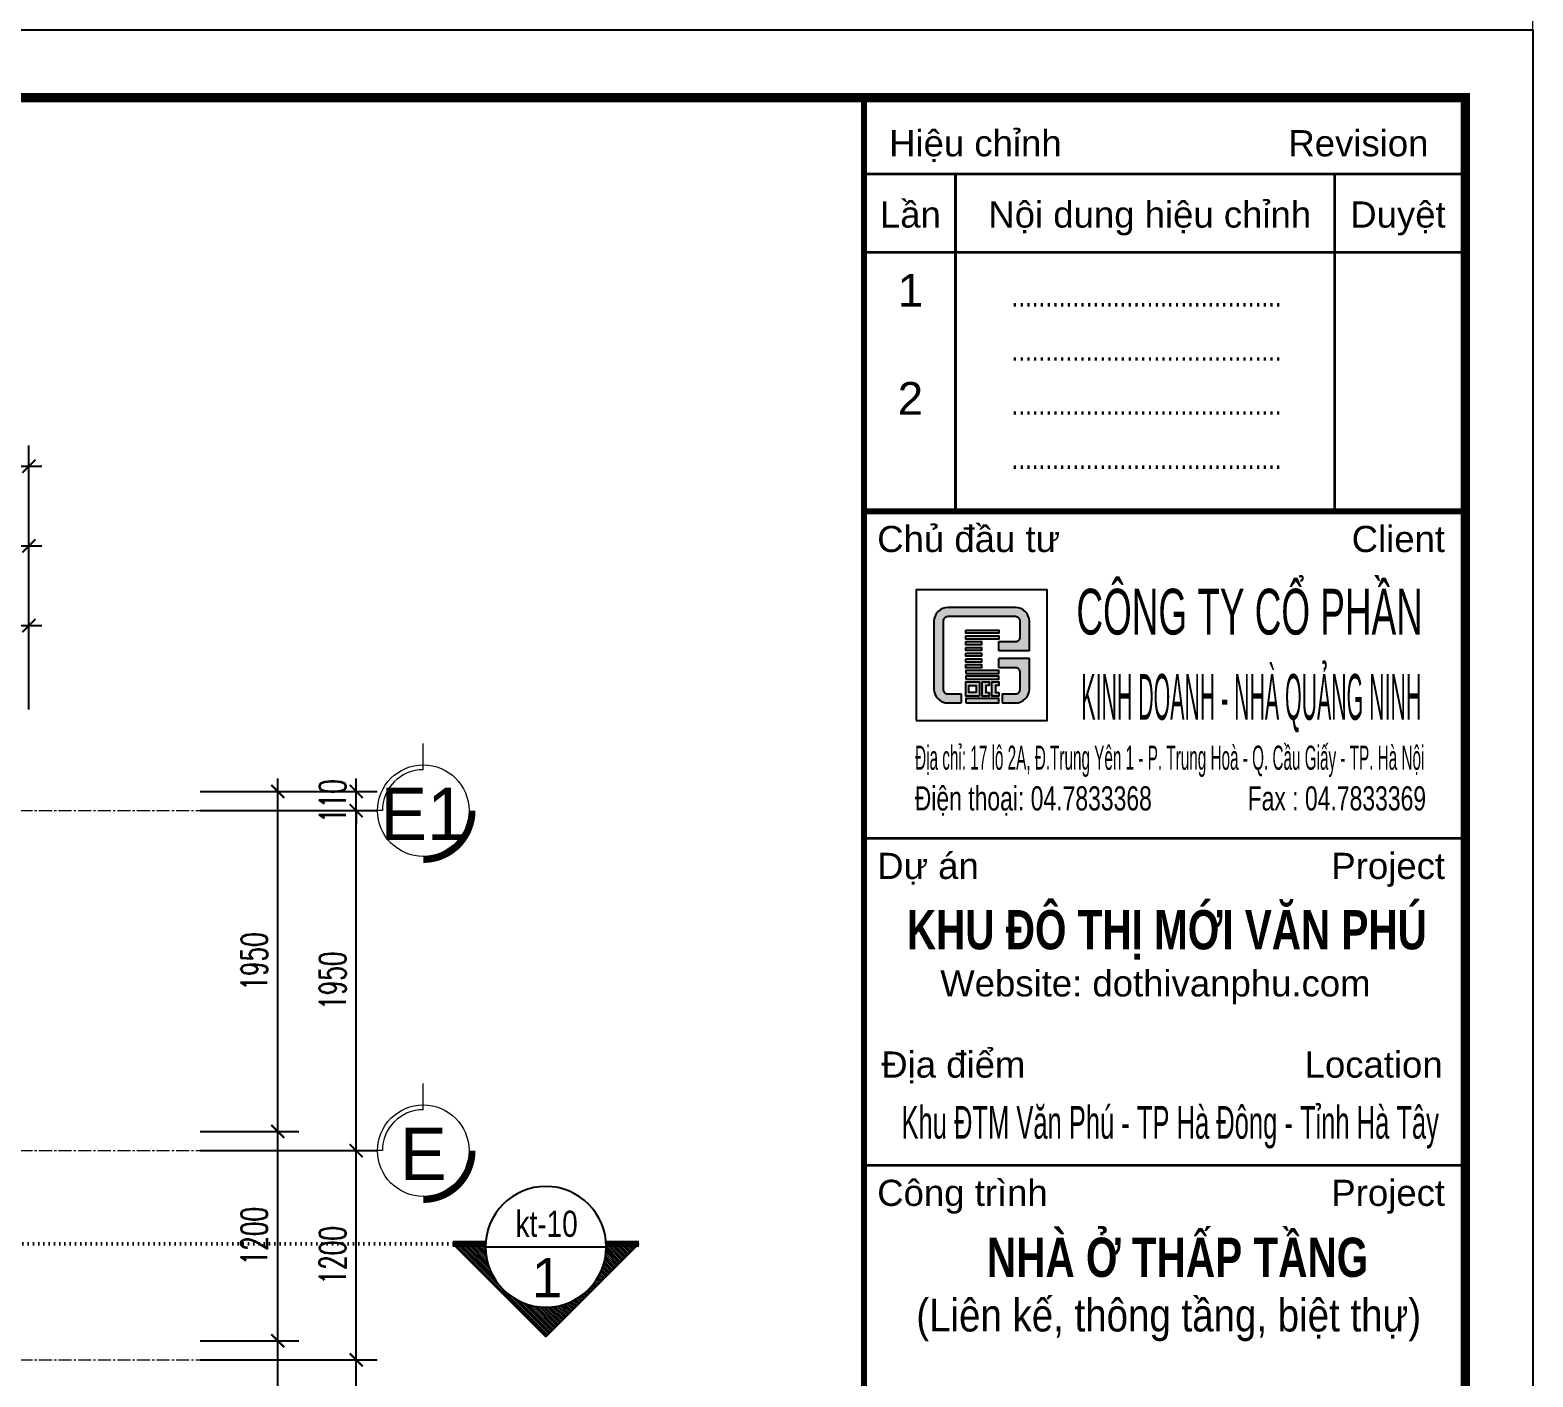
# Model space of a CAD drawing. Header units: millimetres. Extents: x -229618 to 2906, y -178063 to 96806.
# Drawn here: x -194736 to -186113, y -51996 to -44272 of the extents above; entities that cross this region are included whole.
import ezdxf
from ezdxf.enums import TextEntityAlignment as Align

# ---------------------------------------------------------------- set-up
doc = ezdxf.new("R2010")
doc.units = ezdxf.units.MM
doc.header["$LTSCALE"] = 200
doc.header["$MEASUREMENT"] = 0
doc.header["$PDMODE"] = 3
doc.header["$PDSIZE"] = 50
for name, pattern in [('ACAD_ISO07W100', [3, 0, -3]), ('CENTER2', [1.125, 0.75, -0.125, 0.125, -0.125]), ('HIDDEN2', [0.1875, 0.125, -0.0625])]:
    doc.linetypes.add(name, pattern=pattern)
doc.layers.get('0').update_dxf_attribs({"color": 95, "linetype": 'CONTINUOUS'})
doc.layers.get('DEFPOINTS').update_dxf_attribs({"linetype": 'CONTINUOUS'})
for name, color, linetype, lineweight in [('cat', 1, 'CONTINUOUS', 40), ('hatch', 250, 'CONTINUOUS', 5), ('KH cat', 2, 'HIDDEN2', 50), ('thay', 7, 'CONTINUOUS', 18), ('tim', 18, 'CENTER2', 9)]:
    doc.layers.add(name, color=color, linetype=linetype, lineweight=lineweight)
for name, color, linetype in [('DIM', 251, 'CONTINUOUS'), ('KHUNGTEN', 7, 'CONTINUOUS'), ('MANH', 9, 'CONTINUOUS'), ('TEXT', 33, 'CONTINUOUS')]:
    doc.layers.add(name, color=color, linetype=linetype)
doc.layers.add('in', color=203, linetype='CONTINUOUS', lineweight=5, plot=False)
doc.styles.add('Aria H B iso', font='Vharialb_0.ttf')
doc.styles.add('Aria H iso', font='Vharial_0.ttf')
doc.styles.add('Arial iso', font='vnarial_0.ttf')
doc.styles.add('Arial N  iso', font='vnarialn_0.ttf')
doc.styles.add('CHU HOA Day', font='Vharial_0.ttf')
doc.styles.add('CHUC HOA MANH', font='chhbg.shx', dxfattribs={"width": 0.8, "height": 250})
doc.styles.add('dam', font='Vhavanb_0.ttf', dxfattribs={"width": 0.9, "height": 450})
doc.styles.add('khung', font='Vhcentn_0.ttf')
doc.styles.add('NHO2', font='vncc-rms.shx', dxfattribs={"width": 0.65})
doc.styles.add('Scale', font='vnsimli.shx', dxfattribs={"width": 0.65, "bigfont": 'bigfont.shx'})
doc.dimstyles.new('Scale', dxfattribs={"dimscale": 75, "dimtxt": 2, "dimasz": 1, "dimexe": 1.6, "dimexo": 0, "dimgap": 0.8, "dimtad": 1, "dimdec": 0, "dimzin": 0, "dimdsep": 46, "dimtxsty": 'Scale', "dimblk": 'ARCHTICK', "dimcen": 0.1, "dimdle": 1, "dimclrd": 256, "dimclre": 256, "dimclrt": 3, "dimadec": 0, "dimazin": 0, "dimtfac": 1, "dimtdec": 0, "dimtix": 1, "dimtmove": 2, "dimatfit": 3, "dimldrblk": 'ARCHTICK', "dimfxl": 0, "dimtolj": 1, "dimtzin": 0, "dimarcsym": 0})

# ---------------------------------------------------------------- blocks, each defined once
blk = doc.blocks.new('LO GO NHA QUANG NINH')
at = {"layer": 'hatch', "lineweight": -2}
for points in [[(865, 759, 0.414214), (759, 865), (241, 865, 0.414214), (135, 759), (135, 500), (205, 500), (205, 759, -0.414214), (241, 795), (759, 795, -0.414214), (795, 759), (795, 640, -0.414214), (759, 604), (632, 604), (632, 533), (865, 533)], [(342, 205), (241, 205, -0.414214), (205, 241), (205, 500), (135, 500), (135, 241, 0.414214), (241, 135), (342, 135)], [(865, 474), (632, 474), (632, 404), (759, 404, -0.414214), (795, 368), (795, 241, -0.414214), (759, 205), (658, 205), (658, 135), (759, 135, 0.414214), (865, 241)]]:
    blk.add_hatch(color=32, dxfattribs=at).paths.add_polyline_path(points)
h = blk.add_hatch(color=32, dxfattribs=at)
h.paths.add_polyline_path([(378, 428), (499, 428), (499, 404), (378, 404)])
h.paths.add_polyline_path([(378, 472), (499, 472), (499, 448), (378, 448)])
h.paths.add_polyline_path([(378, 516), (499, 516), (499, 492), (378, 492)])
h.paths.add_polyline_path([(378, 560), (499, 560), (499, 536), (378, 536)])
h.paths.add_polyline_path([(378, 604), (499, 604), (499, 580), (378, 580)])
h.paths.add_polyline_path([(378, 648), (632, 648), (632, 624), (378, 624)])
h.paths.add_polyline_path([(378, 692), (632, 692), (632, 668), (378, 668)])
h = blk.add_hatch(color=32, dxfattribs=at)
h.paths.add_polyline_path([(378, 316), (632, 316), (632, 340), (378, 340)])
h.paths.add_polyline_path([(378, 360), (632, 360), (632, 384), (378, 384)])
h.paths.add_polyline_path([(632, 216), (632, 188), (578, 188), (578, 296), (632, 296), (632, 268), (606, 268), (606, 216)])
h.paths.add_polyline_path([(558, 216), (558, 188), (503, 188), (503, 296), (558, 296), (558, 268), (532, 268), (532, 216)])
h.paths.add_polyline_path([(458, 216), (403, 216), (403, 268), (458, 268)], flags=16)
h.paths.add_polyline_path([(483, 188), (378, 188), (378, 296), (483, 296)])
h.paths.add_polyline_path([(378, 135), (632, 135), (632, 168), (378, 168)])
for p, q in [((632, 533), (632, 604)), ((865, 533), (632, 533)), ((865, 474), (632, 474)), ((632, 404), (632, 474)), ((342, 205), (342, 135)), ((658, 205), (658, 135))]:
    blk.add_line(p, q, dxfattribs=at)
for points in [[(865, 533), (865, 759, 0.414214), (759, 865), (241, 865, 0.414214), (135, 759), (135, 241, 0.414214), (241, 135), (342, 135)], [(632, 604), (759, 604, 0.414214), (795, 640), (795, 759, 0.414214), (759, 795), (241, 795, 0.414214), (205, 759), (205, 241, 0.414214), (241, 205), (342, 205)], [(658, 135), (759, 135, 0.414214), (865, 241), (865, 474)], [(658, 205), (759, 205, 0.414214), (795, 241), (795, 368, 0.414214), (759, 404), (632, 404)]]:
    blk.add_lwpolyline(points, format="xyb", dxfattribs=at)
for points in [[(378, 692), (632, 692), (632, 668), (378, 668)], [(378, 648), (632, 648), (632, 624), (378, 624)], [(378, 604), (499, 604), (499, 580), (378, 580)], [(378, 560), (499, 560), (499, 536), (378, 536)], [(378, 516), (499, 516), (499, 492), (378, 492)], [(378, 472), (499, 472), (499, 448), (378, 448)], [(378, 428), (499, 428), (499, 404), (378, 404)], [(378, 360), (632, 360), (632, 384), (378, 384)], [(378, 316), (632, 316), (632, 340), (378, 340)], [(483, 188), (378, 188), (378, 296), (483, 296)], [(458, 216), (403, 216), (403, 268), (458, 268)], [(378, 135), (632, 135), (632, 168), (378, 168)]]:
    blk.add_lwpolyline(points, close=True, dxfattribs=at)
for points in [[(558, 216), (558, 188), (503, 188), (503, 296), (558, 296), (558, 268), (532, 268), (532, 216), (558, 216)], [(632, 216), (632, 188), (578, 188), (578, 296), (632, 296), (632, 268), (606, 268), (606, 216), (632, 216)]]:
    blk.add_lwpolyline(points, dxfattribs=at)
at = {"layer": 'thay', "lineweight": -2}
blk.add_lwpolyline([(0, 0), (1000, 0), (1000, 1000), (0, 1000)], close=True, dxfattribs=at)
blk = doc.blocks.new('KhungA3')
at = {"layer": 'DEFPOINTS', "color": 8}
blk.add_lwpolyline([(-3.74, 3.81), (416.31, 3.81), (416.31, 300.81), (-3.74, 300.81)], close=True, dxfattribs=at)
at = {"layer": 'KHUNGTEN', "color": 4}
for points, const_width in [([(7.54, 8.99), (411.13, 8.99), (411.13, 295.64), (7.54, 295.64)], 0.724), ([(365.13, 295.64), (411.13, 295.64), (411.13, 8.99), (365.13, 8.99)], 0.466)]:
    blk.add_lwpolyline(points, close=True, dxfattribs=dict(at, const_width=const_width))
at = {"layer": 'KHUNGTEN', "color": 8, "const_width": 0.207}
for points in [[(365.13, 289.81), (411.13, 289.81)], [(372.13, 289.81), (372.13, 264.01)], [(401.13, 289.81), (401.13, 264.01)], [(365.13, 283.81), (411.13, 283.81)], [(365.13, 239.01), (411.13, 239.01)], [(365.13, 214.01), (411.13, 214.01)]]:
    blk.add_lwpolyline(points, dxfattribs=at)
at = {"layer": 'KHUNGTEN', "color": 4, "const_width": 0.466}
blk.add_lwpolyline([(365.13, 264.01), (411.13, 264.01)], dxfattribs=at)
at = {"layer": 'KHUNGTEN'}
blk.add_lwpolyline([(369.13, 248.01), (379.13, 248.01), (379.13, 258.01), (369.13, 258.01)], close=True, dxfattribs=at)
at = {"layer": 'DIM', "linetype": 'Continuous', "xscale": 0.009999999999999998, "yscale": 0.009999999999999998, "zscale": 0.009999999999999992}
blk.add_blockref('LO GO NHA QUANG NINH', (369.13, 248.01), dxfattribs=at)
at = {"layer": 'KHUNGTEN', "color": 8, "style": 'Arial iso'}
for s, height, width, p in [('HiÖu chØnh', 2, 1, (367.05, 291.16)), ('Chñ ®Çu t\xad', 2, 1, (366.14, 260.9)), ('§iÖn tho¹i: 04.7833368', 1.8479, 0.679517, (369.01, 241.14)), ('Dù ¸n', 2, 1, (366.14, 235.9)), ('Website: dothivanphu.com', 2, 1, (370.96, 226.92)), ('§Þa ®iÓm', 2, 1, (366.45, 220.71)), ('C«ng tr×nh', 2, 1, (366.14, 210.9))]:
    blk.add_text(s, height=height, dxfattribs=dict(at, width=width)).set_placement(p)
for s, height, width, p in [('Revision', 2, 1, (408.31, 291.16)), ('Client', 2, 1, (409.58, 260.9)), ('Fax : 04.7833369', 1.8479, 0.679517, (408.13, 241.14)), ('Project', 2, 1, (409.58, 235.9)), ('Location', 2, 1, (409.4, 220.71)), ('Project', 2, 1, (409.58, 210.9))]:
    blk.add_text(s, height=height, dxfattribs=dict(at, width=width)).set_placement(p, align=Align.RIGHT)
at = {"layer": 'KHUNGTEN', "color": 8, "style": 'Arial iso', "width": 1}
for s, p in [('LÇn', (368.68, 286.71)), ('Néi dung hiÖu chØnh', (386.99, 286.71)), ('DuyÖt', (405.98, 286.71))]:
    blk.add_text(s, height=2, dxfattribs=at).set_placement(p, align=Align.MIDDLE_CENTER)
at = {"layer": 'KHUNGTEN', "color": 8}
for s, height, style, width, p in [('1', 2.5, 'Arial N  iso', 1, (368.68, 279.67)), ('........................................', 1.738, 'NHO2', 0.8, (386.75, 279.67)), ('........................................', 1.738, 'NHO2', 0.8, (386.75, 275.53)), ('2', 2.5, 'Arial N  iso', 1, (368.68, 271.4)), ('........................................', 1.738, 'NHO2', 0.8, (386.75, 271.4)), ('........................................', 1.738, 'NHO2', 0.8, (386.75, 267.26))]:
    blk.add_text(s, height=height, dxfattribs=dict(at, style=style, width=width)).set_placement(p, align=Align.CENTER)
at = {"layer": 'KHUNGTEN', "style": 'khung'}
for s, width, p, p2 in [('c«ng ty cæ phÇn', 0.567651, (381.38, 254.59), (407.88, 254.59)), ('KINH DOANH - NHµ QU¶NG NINH', 0.310766, (381.76, 248.07), (407.76, 248.07))]:
    blk.add_text(s, height=3.5, dxfattribs=dict(at, width=width)).set_placement(p, p2, align=Align.FIT)
at = {"layer": 'KHUNGTEN', "color": 8, "style": 'Arial iso', "width": 0.452509}
blk.add_text('§Þa chØ: 17 l« 2A, §.Trung Yªn 1 - P. Trung Hoµ - Q. CÇu GiÊy - TP. Hµ Néi', height=1.8479, dxfattribs=at).set_placement((369.04, 244.25), (408, 244.25), align=Align.FIT)
at = {"layer": 'KHUNGTEN', "color": 7}
for s, height, style, width, p, p2 in [('KHU §¤ THÞ MíI V¡N PHó', 3, 'Aria H B iso', 0.742905, (368.41, 230.52), (408.19, 230.52)), ('Khu §TM V¨n Phó - TP Hµ §«ng - TØnh Hµ T©y', 2.5, 'Arial iso', 0.558949, (368, 216.04), (409.11, 216.04)), ('nhµ ë thÊp tÇng ', 3, 'Aria H B iso', 0.745677, (374.53, 205.47), (404.57, 205.47)), ('(Liªn kÕ, th«ng tÇng, biÖt thù)', 2.5, 'Arial iso', 0.850064, (369.13, 201.3), (407.75, 201.3))]:
    blk.add_text(s, height=height, dxfattribs=dict(at, style=style, width=width)).set_placement(p, p2, align=Align.FIT)
blk = doc.blocks.new('_ArchTick')
at = {"color": 0, "linetype": 'ByBlock', "const_width": 0.15}
blk.add_lwpolyline([(-0.5, -0.5), (0.5, 0.5)], dxfattribs=at)
blk = doc.blocks.new('*D1739')
at = {"layer": 'DEFPOINTS', "color": 0, "linetype": 'Continuous'}
for p in [(-193761.2, -51898.2), (-192865, -51898.2), (-193761.2, -54298.2)]:
    blk.add_point(p, dxfattribs=at)
at = {"layer": 'DIM', "linetype": 'Continuous', "lineweight": -2}
for p, q in [((-192865, -54373.2), (-192865, -51823.2)), ((-193761.2, -51898.2), (-192745, -51898.2)), ((-193761.2, -54298.2), (-192745, -54298.2))]:
    blk.add_line(p, q, dxfattribs=at)
at = {"layer": 'DIM', "linetype": 'Continuous', "lineweight": -2, "xscale": 75, "yscale": 75, "zscale": 75}
for p, rotation in [((-192865, -51898.2), 90), ((-192865, -54298.2), 270)]:
    blk.add_blockref('_ArchTick', p, dxfattribs=dict(at, rotation=rotation))
at = {"layer": 'DIM', "color": 3, "linetype": 'Continuous', "insert": (-193000, -53098.2), "char_height": 150, "attachment_point": 5, "rotation": 90, "style": 'Scale'}
blk.add_mtext('\\A1;2400', dxfattribs=at)
blk = doc.blocks.new('tr')
at = {"layer": 'thay', "ltscale": 600}
for p, q in [((0, -200), (0, 0)), ((313, -513), (513, -513))]:
    blk.add_line(p, q, dxfattribs=at)
at = {"layer": 'thay', "ltscale": 600, "const_width": 50}
blk.add_lwpolyline([(-375, -513, 0.414214), (0, -888, 0.414214)], format="xyb", dxfattribs=at)
at = {"layer": 'thay', "ltscale": 600}
blk.add_circle((0, -513), 350, dxfattribs=at)
blk.add_arc((0, -513), 313, 0, 90, dxfattribs=at)
at = {"layer": 'TEXT', "linetype": 'Continuous', "style": 'Aria H iso'}
blk.add_attdef('A', text='', height=350, dxfattribs=at).set_placement((0, -671), align=Align.CENTER)
blk = doc.blocks.new('*D1743')
at = {"layer": 'DEFPOINTS', "color": 0, "linetype": 'Continuous'}
for p in [(-194743, -46773.2), (-209363, -48167.5), (-194743, -48167.5)]:
    blk.add_point(p, dxfattribs=at)
at = {"layer": 'DIM', "linetype": 'Continuous', "lineweight": -2}
for p, q in [((-209363, -48167.5), (-209363, -46653.2)), ((-194743, -48167.5), (-194743, -46653.2)), ((-209438, -46773.2), (-194668, -46773.2))]:
    blk.add_line(p, q, dxfattribs=at)
at = {"layer": 'DIM', "linetype": 'Continuous', "lineweight": -2, "xscale": 75, "yscale": 75, "zscale": 75, "rotation": 180}
blk.add_blockref('_ArchTick', (-209363, -46773.2), dxfattribs=at)
at = {"layer": 'DIM', "linetype": 'Continuous', "lineweight": -2, "xscale": 75, "yscale": 75, "zscale": 75}
blk.add_blockref('_ArchTick', (-194743, -46773.2), dxfattribs=at)
at = {"layer": 'DIM', "color": 3, "linetype": 'Continuous', "insert": (-202053, -46638.2), "char_height": 150, "attachment_point": 5, "style": 'Scale'}
blk.add_mtext('\\A1;14620', dxfattribs=at)
blk = doc.blocks.new('*D1746')
at = {"layer": 'DEFPOINTS', "color": 0, "linetype": 'Continuous'}
for p in [(-193761.2, -48748.2), (-192865, -48748.2), (-193761.2, -50698.2)]:
    blk.add_point(p, dxfattribs=at)
at = {"layer": 'DIM', "linetype": 'Continuous', "lineweight": -2}
for p, q in [((-192865, -50773.2), (-192865, -48673.2)), ((-193761.2, -48748.2), (-192745, -48748.2)), ((-193761.2, -50698.2), (-192745, -50698.2))]:
    blk.add_line(p, q, dxfattribs=at)
at = {"layer": 'DIM', "linetype": 'Continuous', "lineweight": -2, "xscale": 75, "yscale": 75, "zscale": 75}
for p, rotation in [((-192865, -48748.2), 90), ((-192865, -50698.2), 270)]:
    blk.add_blockref('_ArchTick', p, dxfattribs=dict(at, rotation=rotation))
at = {"layer": 'DIM', "color": 3, "linetype": 'Continuous', "insert": (-193000, -49723.2), "char_height": 150, "attachment_point": 5, "rotation": 90, "style": 'Scale'}
blk.add_mtext('\\A1;1950', dxfattribs=at)
blk = doc.blocks.new('*D1747')
at = {"layer": 'DEFPOINTS', "color": 0, "linetype": 'Continuous'}
for p in [(-193761.2, -48638.2), (-192865, -48638.2), (-193761.2, -48748.2)]:
    blk.add_point(p, dxfattribs=at)
at = {"layer": 'DIM', "linetype": 'Continuous', "lineweight": -2}
for p, q in [((-192865, -48638.2), (-192865, -48563.2)), ((-193761.2, -48638.2), (-192745, -48638.2)), ((-192865, -48748.2), (-192865, -48638.2)), ((-193761.2, -48748.2), (-192745, -48748.2)), ((-192865, -48748.2), (-192865, -48823.2))]:
    blk.add_line(p, q, dxfattribs=at)
at = {"layer": 'DIM', "linetype": 'Continuous', "lineweight": -2, "xscale": 75, "yscale": 75, "zscale": 75}
for p, rotation in [((-192865, -48638.2), 270), ((-192865, -48748.2), 90)]:
    blk.add_blockref('_ArchTick', p, dxfattribs=dict(at, rotation=rotation))
at = {"layer": 'DIM', "color": 3, "linetype": 'Continuous', "insert": (-193000, -48693.2), "char_height": 150, "attachment_point": 5, "rotation": 90, "style": 'Scale'}
blk.add_mtext('\\A1;110', dxfattribs=at)
blk = doc.blocks.new('can')
at = {"layer": 'hatch'}
h = blk.add_hatch(dxfattribs=at)
h.set_pattern_fill('ANSI31', color=256, scale=77, style=0)
h.set_pattern_definition([(45, (-226987.2, -81426.4), (-6.80590277, 6.80590277), [])])
h.paths.add_polyline_path([(462, 0, -0.01239), (461, -23), (712, -23), (0, 689), (-712, -23), (-461, -23, -0.01239), (-462, 0, -1)])
at = {"layer": 'cat', "linetype": 'Continuous', "const_width": 49.9}
for points in [[(-461, -23), (-712, -23)], [(461, -23), (712, -23)]]:
    blk.add_lwpolyline(points, dxfattribs=at)
at = {"layer": 'MANH', "linetype": 'Continuous'}
for p in [(-712, -23), (712, -23)]:
    blk.add_line(p, (0, 689), dxfattribs=at)
at = {"layer": 'MANH'}
blk.add_line((-462, 0), (462, 0), dxfattribs=at)
blk.add_circle((0, 0), 462, dxfattribs=at)
at = {"layer": 'TEXT', "style": 'CHU HOA Day'}
blk.add_attdef('A', text='', height=300, dxfattribs=at).set_placement((9, 86), align=Align.CENTER)
at = {"layer": 'TEXT', "style": 'CHUC HOA MANH', "width": 0.65}
blk.add_attdef('KT-00', text='', height=230, dxfattribs=at).set_placement((6, -276), align=Align.CENTER)
blk = doc.blocks.new('*D1881')
at = {"layer": 'DEFPOINTS', "color": 0, "linetype": 'Continuous'}
for p in [(-193761.2, -51788.2), (-193315, -51788.2), (-193761.2, -52988.2)]:
    blk.add_point(p, dxfattribs=at)
at = {"layer": 'DIM', "linetype": 'Continuous', "lineweight": -2}
for p, q in [((-193315, -53063.2), (-193315, -51713.2)), ((-193761.2, -51788.2), (-193195, -51788.2)), ((-193761.2, -52988.2), (-193195, -52988.2))]:
    blk.add_line(p, q, dxfattribs=at)
at = {"layer": 'DIM', "linetype": 'Continuous', "lineweight": -2, "xscale": 75, "yscale": 75, "zscale": 75}
for p, rotation in [((-193315, -51788.2), 90), ((-193315, -52988.2), 270)]:
    blk.add_blockref('_ArchTick', p, dxfattribs=dict(at, rotation=rotation))
at = {"layer": 'DIM', "color": 3, "linetype": 'Continuous', "insert": (-193450, -52388.2), "char_height": 150, "attachment_point": 5, "rotation": 90, "style": 'Scale'}
blk.add_mtext('\\A1;1200', dxfattribs=at)
blk = doc.blocks.new('*D1883')
at = {"layer": 'DEFPOINTS', "color": 0, "linetype": 'Continuous'}
for p in [(-193761.2, -48638.2), (-193315, -48638.2), (-193761.2, -50588.2)]:
    blk.add_point(p, dxfattribs=at)
at = {"layer": 'DIM', "linetype": 'Continuous', "lineweight": -2}
for p, q in [((-193315, -50663.2), (-193315, -48563.2)), ((-193761.2, -48638.2), (-193195, -48638.2)), ((-193761.2, -50588.2), (-193195, -50588.2))]:
    blk.add_line(p, q, dxfattribs=at)
at = {"layer": 'DIM', "linetype": 'Continuous', "lineweight": -2, "xscale": 75, "yscale": 75, "zscale": 75}
for p, rotation in [((-193315, -48638.2), 90), ((-193315, -50588.2), 270)]:
    blk.add_blockref('_ArchTick', p, dxfattribs=dict(at, rotation=rotation))
at = {"layer": 'DIM', "color": 3, "linetype": 'Continuous', "insert": (-193450, -49613.2), "char_height": 150, "attachment_point": 5, "rotation": 90, "style": 'Scale'}
blk.add_mtext('\\A1;1950', dxfattribs=at)
blk = doc.blocks.new('*D1894')
at = {"layer": 'DEFPOINTS', "color": 0, "linetype": 'Continuous'}
for p in [(-193761.2, -50588.2), (-193315, -50588.2), (-193761.2, -51788.2)]:
    blk.add_point(p, dxfattribs=at)
at = {"layer": 'DIM', "linetype": 'Continuous', "lineweight": -2}
for p, q in [((-193315, -51863.2), (-193315, -50513.2)), ((-193761.2, -50588.2), (-193195, -50588.2)), ((-193761.2, -51788.2), (-193195, -51788.2))]:
    blk.add_line(p, q, dxfattribs=at)
at = {"layer": 'DIM', "linetype": 'Continuous', "lineweight": -2, "xscale": 75, "yscale": 75, "zscale": 75}
for p, rotation in [((-193315, -50588.2), 90), ((-193315, -51788.2), 270)]:
    blk.add_blockref('_ArchTick', p, dxfattribs=dict(at, rotation=rotation))
at = {"layer": 'DIM', "color": 3, "linetype": 'Continuous', "insert": (-193450, -51188.2), "char_height": 150, "attachment_point": 5, "rotation": 90, "style": 'Scale'}
blk.add_mtext('\\A1;1200', dxfattribs=at)
blk = doc.blocks.new('*D2064')
at = {"layer": 'DEFPOINTS', "color": 0, "linetype": 'Continuous'}
for p in [(-194743, -47230), (-195453, -48167.5), (-194743, -48167.5)]:
    blk.add_point(p, dxfattribs=at)
at = {"layer": 'DIM', "linetype": 'Continuous', "lineweight": -2}
for p, q in [((-195453, -48167.5), (-195453, -47110)), ((-194743, -48167.5), (-194743, -47110)), ((-195528, -47230), (-194668, -47230))]:
    blk.add_line(p, q, dxfattribs=at)
at = {"layer": 'DIM', "linetype": 'Continuous', "lineweight": -2, "xscale": 75, "yscale": 75, "zscale": 75, "rotation": 180}
blk.add_blockref('_ArchTick', (-195453, -47230), dxfattribs=at)
at = {"layer": 'DIM', "linetype": 'Continuous', "lineweight": -2, "xscale": 75, "yscale": 75, "zscale": 75}
blk.add_blockref('_ArchTick', (-194743, -47230), dxfattribs=at)
at = {"layer": 'DIM', "color": 3, "linetype": 'Continuous', "insert": (-195098, -47095), "char_height": 150, "attachment_point": 5, "style": 'Scale'}
blk.add_mtext('\\A1;710', dxfattribs=at)
blk = doc.blocks.new('*D2065')
at = {"layer": 'DEFPOINTS', "color": 0, "linetype": 'Continuous'}
for p in [(-194743, -47686.8), (-196543, -48167.5), (-194743, -48167.5)]:
    blk.add_point(p, dxfattribs=at)
at = {"layer": 'DIM', "linetype": 'Continuous', "lineweight": -2}
for p, q in [((-196543, -48167.5), (-196543, -47566.8)), ((-194743, -48167.5), (-194743, -47566.8)), ((-196618, -47686.8), (-194668, -47686.8))]:
    blk.add_line(p, q, dxfattribs=at)
at = {"layer": 'DIM', "linetype": 'Continuous', "lineweight": -2, "xscale": 75, "yscale": 75, "zscale": 75, "rotation": 180}
blk.add_blockref('_ArchTick', (-196543, -47686.8), dxfattribs=at)
at = {"layer": 'DIM', "linetype": 'Continuous', "lineweight": -2, "xscale": 75, "yscale": 75, "zscale": 75}
blk.add_blockref('_ArchTick', (-194743, -47686.8), dxfattribs=at)
at = {"layer": 'DIM', "color": 3, "linetype": 'Continuous', "insert": (-195643, -47551.8), "char_height": 150, "attachment_point": 5, "style": 'Scale'}
blk.add_mtext('\\A1;1800', dxfattribs=at)
blk = doc.blocks.new('*D2068')
at = {"layer": 'DEFPOINTS', "color": 0, "linetype": 'Continuous'}
for p in [(-193761.2, -50698.2), (-192865, -50698.2), (-193761.2, -51898.2)]:
    blk.add_point(p, dxfattribs=at)
at = {"layer": 'DIM', "linetype": 'Continuous', "lineweight": -2}
for p, q in [((-193761.2, -50698.2), (-192745, -50698.2)), ((-192865, -51973.2), (-192865, -50623.2)), ((-193761.2, -51898.2), (-192745, -51898.2))]:
    blk.add_line(p, q, dxfattribs=at)
at = {"layer": 'DIM', "linetype": 'Continuous', "lineweight": -2, "xscale": 75, "yscale": 75, "zscale": 75}
for p, rotation in [((-192865, -50698.2), 90), ((-192865, -51898.2), 270)]:
    blk.add_blockref('_ArchTick', p, dxfattribs=dict(at, rotation=rotation))
at = {"layer": 'DIM', "color": 3, "linetype": 'Continuous', "insert": (-193000, -51298.2), "char_height": 150, "attachment_point": 5, "rotation": 90, "style": 'Scale'}
blk.add_mtext('\\A1;1200', dxfattribs=at)

msp = doc.modelspace()

# ---------------------------------------------------------------- linework, layer by layer
at = {"layer": 'in', "linetype": 'Continuous'}
for points in [[(-217616.4, -44271.6), (-186113.1, -44271.6), (-186113.1, -21996.6), (-217616.4, -21996.6)], [(-217616.4, -66546.6), (-186113.1, -66546.6), (-186113.1, -44271.6), (-217616.4, -44271.6)]]:
    msp.add_lwpolyline(points, close=True, dxfattribs=at)
at = {"layer": 'KH cat', "linetype": 'ACAD_ISO07W100', "ltscale": 0.05}
msp.add_line((-212174.8, -51232.6), (-192235.6, -51232.6), dxfattribs=at)
at = {"layer": 'tim', "ltscale": 0.5}
for p, q in [((-211222.8, -48748.2), (-192865, -48748.2)), ((-211222.8, -50698.2), (-192865, -50698.2)), ((-211222.8, -51898.2), (-192865, -51898.2))]:
    msp.add_line(p, q, dxfattribs=at)

# ---------------------------------------------------------------- block references
at = {"layer": 'KHUNGTEN', "xscale": 75, "yscale": 75, "zscale": 75.00000000000009}
msp.add_blockref('KhungA3', (-217336, -66832.6), dxfattribs=at)
at = {"layer": 'MANH', "xscale": 0.75, "yscale": 0.75, "zscale": 0.75, "rotation": 90}
for p in [(-192865, -48748.2), (-192865, -50698.2)]:
    msp.add_blockref('tr', p, dxfattribs=at)
at = {"layer": 'TEXT', "linetype": 'Continuous'}
ref = msp.add_blockref('can', (-191776.8, -51249.8), dxfattribs=dict(at, xscale=-0.749999999825377, yscale=0.7499999997962732, zscale=0.7499999997956535, rotation=180))
ref.add_attrib('A', '1', dxfattribs={"height": 225, "style": 'CHU HOA Day'}).set_placement((-191770, -51539.3), align=Align.CENTER)
ref.add_attrib('KT-00', 'kt-10', dxfattribs={"color": 3, "height": 150, "style": 'CHUC HOA MANH', "width": 0.8}).set_placement((-191772.4, -51192.5), align=Align.CENTER)

# ---------------------------------------------------------------- texts
at = {"layer": 'TEXT', "linetype": 'Continuous', "style": 'dam'}
for s, p in [('e1', (-192480.1, -48766.7)), ('e', (-192480.1, -50716.7))]:
    msp.add_text(s, height=300, dxfattribs=at).set_placement(p, align=Align.MIDDLE)

# ---------------------------------------------------------------- dimensions: what is measured, and where the dimension line sits
at = {"layer": 'DIM', "linetype": 'Continuous'}
dim = msp.add_linear_dim(base=(-194743, -46773.2), p1=(-209363, -48167.5), p2=(-194743, -48167.5), dimstyle='Scale', dxfattribs=at)
dim.commit()
dim.dimension.update_dxf_attribs({"geometry": '*D1743', "text_midpoint": (-202053, -46638.2)})
for base, p1, picture, middle in [((-194743, -47230), (-195453, -48167.5), '*D2064', (-195098, -47095)), ((-194743, -47686.8), (-196543, -48167.5), '*D2065', (-195643, -47551.8))]:
    dim = msp.add_linear_dim(base=base, p1=p1, p2=(-194743, -48167.5), dimstyle='Scale', override={"dimfxl": 70}, dxfattribs=at)
    dim.commit()
    dim.dimension.update_dxf_attribs({"geometry": picture, "text_midpoint": middle})
for base, p1, p2, picture, middle in [((-192865, -48638.2), (-193761.2, -48748.2), (-193761.2, -48638.2), '*D1747', (-193000, -48693.2)), ((-192865, -48748.2), (-193761.2, -50698.2), (-193761.2, -48748.2), '*D1746', (-193000, -49723.2)), ((-192865, -51898.2), (-193761.2, -54298.2), (-193761.2, -51898.2), '*D1739', (-193000, -53098.2))]:
    dim = msp.add_linear_dim(base=base, p1=p1, p2=p2, angle=270, dimstyle='Scale', dxfattribs=at)
    dim.commit()
    dim.dimension.update_dxf_attribs({"geometry": picture, "text_midpoint": middle})
for base, p1, p2, picture, middle in [((-193315, -48638.2), (-193761.2, -50588.2), (-193761.2, -48638.2), '*D1883', (-193450, -49613.2)), ((-193315, -50588.2), (-193761.2, -51788.2), (-193761.2, -50588.2), '*D1894', (-193450, -51188.2)), ((-192865, -50698.2), (-193761.2, -51898.2), (-193761.2, -50698.2), '*D2068', (-193000, -51298.2)), ((-193315, -51788.2), (-193761.2, -52988.2), (-193761.2, -51788.2), '*D1881', (-193450, -52388.2))]:
    dim = msp.add_linear_dim(base=base, p1=p1, p2=p2, angle=270, dimstyle='Scale', override={"dimfxl": 70}, dxfattribs=at)
    dim.commit()
    dim.dimension.update_dxf_attribs({"geometry": picture, "text_midpoint": middle})

doc.saveas('drawing.dxf')
